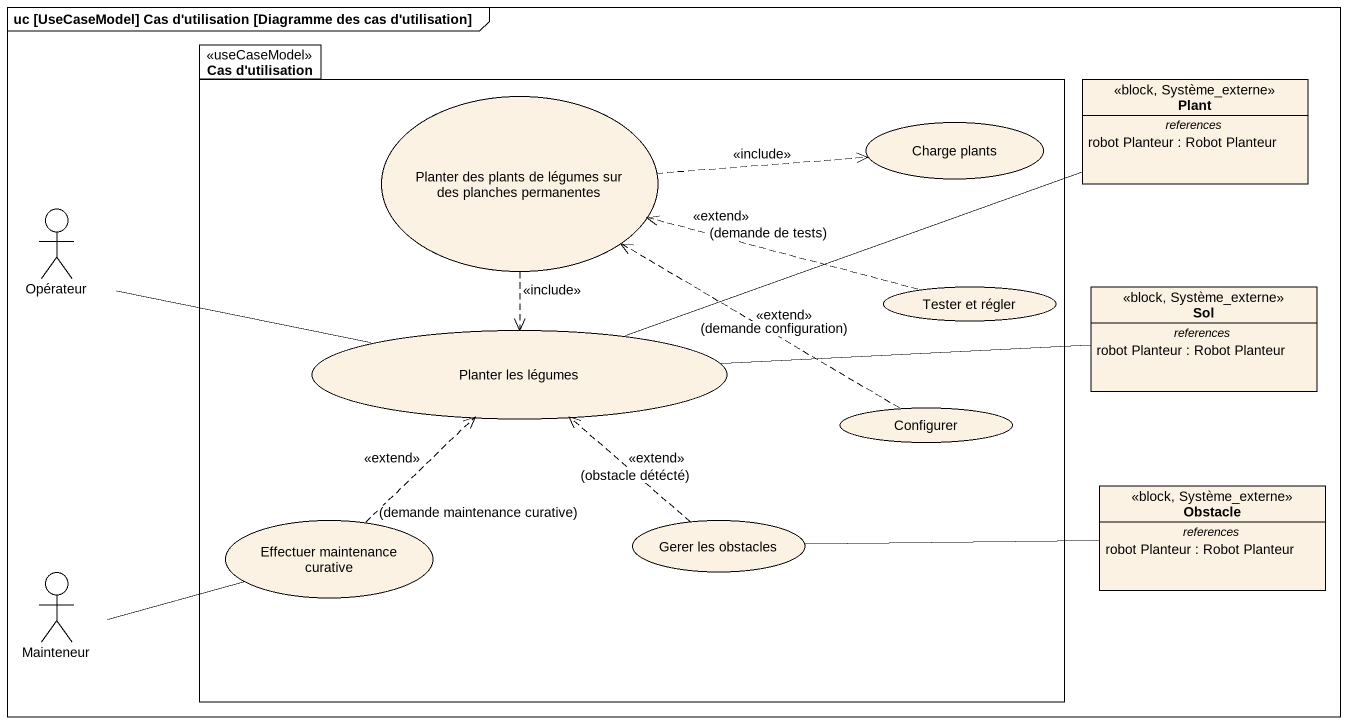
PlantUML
@startuml
mainframe uc [UseCaseModel] Cas d'utilisation [Diagramme des cas d'utilisation]
allowmixing
hide circle
hide empty members
package "Cas d'utilisation" as Cas_d_utilisation <<useCaseModel>> {
  usecase "Planter des plants de légumes sur des planches permanentes" as Planter_des_plants_de
  usecase "Charge plants" as Charge_plants
  usecase "Tester et régler" as Tester_et_régler
  usecase "Planter les légumes" as Planter_les_légumes
  usecase Configurer
  usecase "Effectuer maintenance curative" as Effectuer_maintenance
  usecase "Gerer les obstacles" as Gerer_les_obstacles
}
class Plant <<block, Système_externe>> {
  -- references --
  robot Planteur : Robot Planteur
}
actor Opérateur
class Sol <<block, Système_externe>> {
  -- references --
  robot Planteur : Robot Planteur
}
class Obstacle <<block, Système_externe>> {
  -- references --
  robot Planteur : Robot Planteur
}
actor Mainteneur
Planter_des_plants_de .right.> Charge_plants : <<include>>
Planter_des_plants_de ..> Planter_les_légumes : <<include>>
Opérateur -right- Planter_les_légumes
Tester_et_régler .left.> Planter_des_plants_de : <<extend>>\n(demande de tests)
Planter_les_légumes -right- Plant
Planter_les_légumes -right- Sol
Configurer .left.> Planter_des_plants_de : <<extend>>\n(demande configuration)
Effectuer_maintenance .up.> Planter_les_légumes : <<extend>>\n(demande maintenance curative)
Gerer_les_obstacles .up.> Planter_les_légumes : <<extend>>\n(obstacle détécté)
Gerer_les_obstacles -right- Obstacle
Mainteneur -right- Effectuer_maintenance
@enduml
